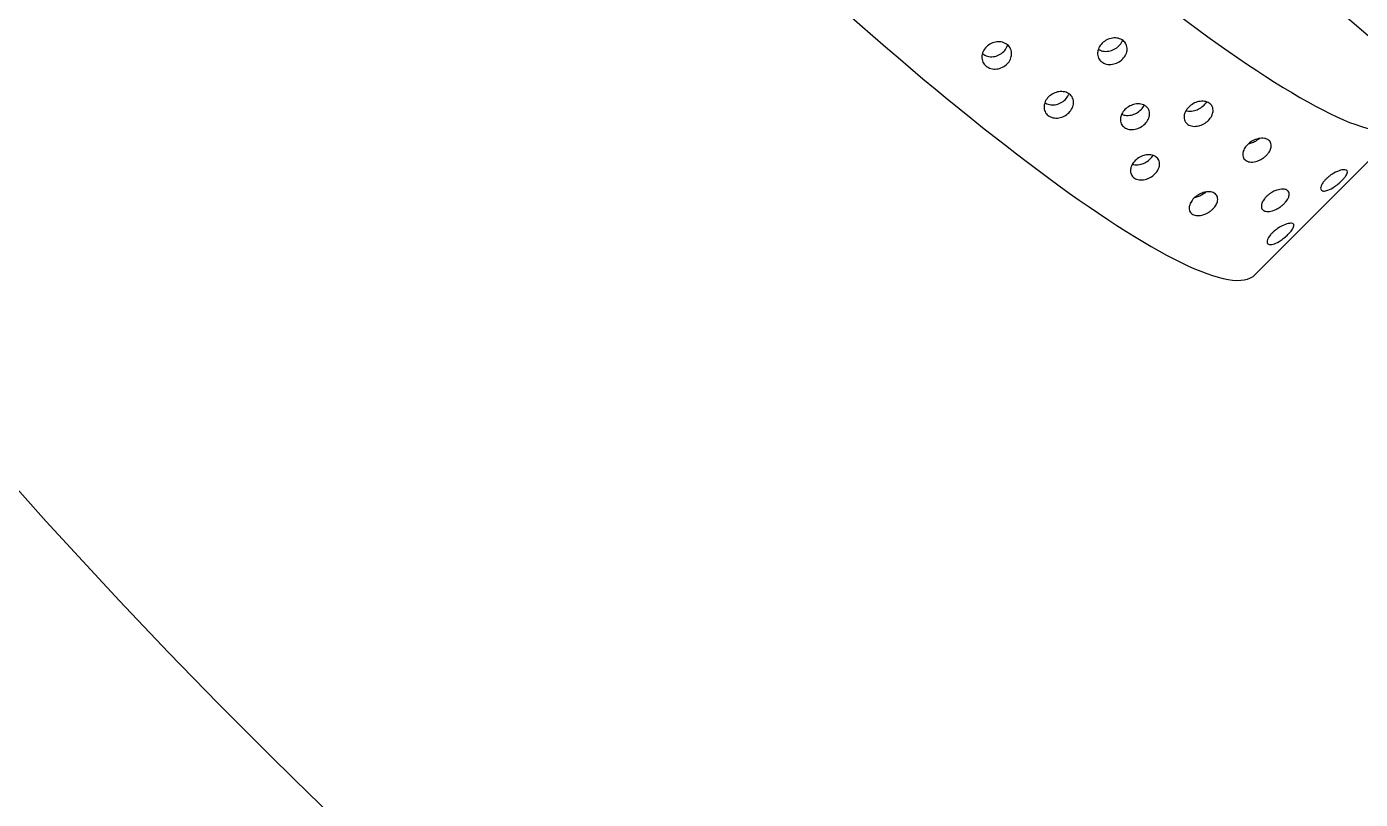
# Model space of a CAD drawing. Extents: x 409 to 498, y 628 to 778.
# Drawn here: x 439.821 to 443.047, y 677.058 to 678.925 of the extents above; entities that cross this region are included whole.
import ezdxf

# ---------------------------------------------------------------- set-up
doc = ezdxf.new("R2010")
doc.units = 0
doc.header["$MEASUREMENT"] = 0
doc.layers.add('1', color=4, linetype='Continuous')
doc.layers.add('DIM', color=3, linetype='Continuous')

# ---------------------------------------------------------------- blocks, each defined once
blk = doc.blocks.new('SUCTION')
at = {"layer": '1'}
blk.add_line((0.4816, 1.9416), (-0.0272, 1.9337), dxfattribs=at)
for centre in [(0.0017, 0.059), (0.5106, 0.0668)]:
    blk.add_ellipse(centre, major_axis=(-0.0289, 1.8748), ratio=0.145722, start_param=3.141593, end_param=6.283185, dxfattribs=at)
at = {"layer": '1', "color": 3}
for points, knots in [([(0.199, 1.8952), (0.1967, 1.8952), (0.1945, 1.8952), (0.1901, 1.8955), (0.1879, 1.8957), (0.1818, 1.8966), (0.1782, 1.8973), (0.1679, 1.9), (0.1626, 1.9022), (0.1544, 1.9066), (0.1517, 1.9087), (0.1463, 1.9147), (0.1458, 1.919), (0.1562, 1.9226), (0.1592, 1.9234), (0.1646, 1.924), (0.166, 1.9241), (0.1691, 1.9243), (0.1708, 1.9244), (0.174, 1.9244), (0.1758, 1.9244), (0.1792, 1.9243), (0.1809, 1.9243), (0.1876, 1.9238), (0.1925, 1.9232), (0.2109, 1.92), (0.2192, 1.9159), (0.2246, 1.9099), (0.2255, 1.9077), (0.2245, 1.9032), (0.2226, 1.9008), (0.2163, 1.8979), (0.2139, 1.8971), (0.2091, 1.8961), (0.2073, 1.8958), (0.2034, 1.8954), (0.2013, 1.8952), (0.199, 1.8952)], [0, 0, 0, 0, 0.0069049, 0.0069049, 0.0138098, 0.0138098, 0.0276196, 0.0276196, 0.0621946, 0.0621946, 0.0967696, 0.0967696, 0.172591, 0.172591, 0.1905104, 0.1905104, 0.1954315, 0.1954315, 0.2003527, 0.2003527, 0.2052739, 0.2052739, 0.2101951, 0.2101951, 0.2281145, 0.2281145, 0.3039359, 0.3039359, 0.3385109, 0.3385109, 0.3730859, 0.3730859, 0.3868957, 0.3868957, 0.3938006, 0.3938006, 0.4007055, 0.4007055, 0.4007055, 0.4007055]), ([(0.3822, 1.898), (0.3799, 1.898), (0.3776, 1.8981), (0.3732, 1.8983), (0.3711, 1.8986), (0.365, 1.8994), (0.3614, 1.9002), (0.3511, 1.9028), (0.3458, 1.905), (0.3376, 1.9094), (0.3348, 1.9116), (0.3294, 1.9176), (0.3289, 1.9219), (0.3393, 1.9255), (0.3424, 1.9262), (0.3478, 1.9268), (0.3492, 1.927), (0.3522, 1.9272), (0.3539, 1.9272), (0.3572, 1.9273), (0.3589, 1.9273), (0.3624, 1.9272), (0.3641, 1.9271), (0.3708, 1.9267), (0.3756, 1.926), (0.3941, 1.9229), (0.4024, 1.9187), (0.4077, 1.9127), (0.4087, 1.9105), (0.4076, 1.906), (0.4058, 1.9036), (0.3995, 1.9008), (0.397, 1.8999), (0.3922, 1.8989), (0.3905, 1.8986), (0.3866, 1.8982), (0.3844, 1.8981), (0.3822, 1.898)], [0, 0, 0, 0, 0.0069049, 0.0069049, 0.0138098, 0.0138098, 0.0276196, 0.0276196, 0.0621946, 0.0621946, 0.0967696, 0.0967696, 0.172591, 0.172591, 0.1905104, 0.1905104, 0.1954315, 0.1954315, 0.2003527, 0.2003527, 0.2052739, 0.2052739, 0.2101951, 0.2101951, 0.2281145, 0.2281145, 0.3039359, 0.3039359, 0.3385109, 0.3385109, 0.3730859, 0.3730859, 0.3868957, 0.3868957, 0.3938006, 0.3938006, 0.4007055, 0.4007055, 0.4007055, 0.4007055]), ([(0.3316, 1.8252), (0.3294, 1.8251), (0.3271, 1.8252), (0.3225, 1.8257), (0.3203, 1.826), (0.3139, 1.8272), (0.31, 1.8284), (0.3009, 1.8319), (0.2962, 1.8348), (0.2892, 1.8406), (0.2869, 1.8435), (0.2843, 1.8491), (0.2839, 1.8521), (0.2857, 1.8578), (0.2879, 1.8605), (0.2937, 1.8638), (0.2964, 1.8649), (0.3015, 1.8662), (0.3034, 1.8665), (0.3075, 1.867), (0.3097, 1.8672), (0.3143, 1.8673), (0.3166, 1.8672), (0.3211, 1.8668), (0.3234, 1.8665), (0.3297, 1.8654), (0.3335, 1.8644), (0.3427, 1.8613), (0.3475, 1.8587), (0.3548, 1.8532), (0.3573, 1.8502), (0.3598, 1.8447), (0.3603, 1.8417), (0.3585, 1.8357), (0.3563, 1.8328), (0.3502, 1.829), (0.3474, 1.8278), (0.3421, 1.8263), (0.3402, 1.8259), (0.3361, 1.8254), (0.3339, 1.8252), (0.3316, 1.8252)], [0, 0, 0, 0, 0.0068348, 0.0068348, 0.0136695, 0.0136695, 0.027339, 0.027339, 0.0535624, 0.0535624, 0.0797858, 0.0797858, 0.1072813, 0.1072813, 0.1347768, 0.1347768, 0.1487269, 0.1487269, 0.155702, 0.155702, 0.162677, 0.162677, 0.1696521, 0.1696521, 0.1766272, 0.1766272, 0.1905773, 0.1905773, 0.2180728, 0.2180728, 0.2455682, 0.2455682, 0.2717917, 0.2717917, 0.2980151, 0.2980151, 0.3116846, 0.3116846, 0.3185193, 0.3185193, 0.3253541, 0.3253541, 0.3253541, 0.3253541]), ([(0.2769, 1.7033), (0.2724, 1.7032), (0.2676, 1.7038), (0.2588, 1.7059), (0.2547, 1.7075), (0.2463, 1.7117), (0.2422, 1.7149), (0.236, 1.7216), (0.234, 1.7251), (0.2321, 1.7316), (0.232, 1.7351), (0.2342, 1.7418), (0.2366, 1.745), (0.2424, 1.7492), (0.2454, 1.7508), (0.251, 1.7525), (0.2531, 1.7529), (0.2573, 1.7536), (0.2596, 1.7537), (0.2641, 1.7538), (0.2665, 1.7537), (0.2711, 1.7532), (0.2734, 1.7528), (0.28, 1.7513), (0.284, 1.7498), (0.2924, 1.7458), (0.2967, 1.7428), (0.303, 1.7362), (0.305, 1.7327), (0.307, 1.7262), (0.3071, 1.7227), (0.3049, 1.7158), (0.3025, 1.7126), (0.2966, 1.7081), (0.2935, 1.7065), (0.2859, 1.7041), (0.2814, 1.7034), (0.2769, 1.7033)], [0, 0, 0, 0, 0.0136716, 0.0136716, 0.0273431, 0.0273431, 0.0484006, 0.0484006, 0.0694582, 0.0694582, 0.0910856, 0.0910856, 0.1127131, 0.1127131, 0.1264894, 0.1264894, 0.1333775, 0.1333775, 0.1402657, 0.1402657, 0.1471538, 0.1471538, 0.154042, 0.154042, 0.1678183, 0.1678183, 0.1894457, 0.1894457, 0.2110732, 0.2110732, 0.2321307, 0.2321307, 0.2531882, 0.2531882, 0.2668598, 0.2668598, 0.2805313, 0.2805313, 0.2805313, 0.2805313]), ([(0.4601, 1.7061), (0.4556, 1.7061), (0.4508, 1.7066), (0.4419, 1.7088), (0.4378, 1.7103), (0.4295, 1.7145), (0.4253, 1.7177), (0.4191, 1.7244), (0.4172, 1.7279), (0.4152, 1.7344), (0.4151, 1.738), (0.4174, 1.7446), (0.4197, 1.7478), (0.4255, 1.752), (0.4286, 1.7536), (0.4342, 1.7553), (0.4362, 1.7557), (0.4405, 1.7564), (0.4427, 1.7566), (0.4473, 1.7566), (0.4496, 1.7565), (0.4542, 1.756), (0.4565, 1.7556), (0.4632, 1.7541), (0.4672, 1.7526), (0.4756, 1.7487), (0.4798, 1.7456), (0.4861, 1.739), (0.4882, 1.7355), (0.4901, 1.729), (0.4902, 1.7255), (0.488, 1.7187), (0.4857, 1.7154), (0.4798, 1.711), (0.4766, 1.7093), (0.469, 1.7069), (0.4646, 1.7062), (0.4601, 1.7061)], [0, 0, 0, 0, 0.0136716, 0.0136716, 0.0273431, 0.0273431, 0.0484006, 0.0484006, 0.0694582, 0.0694582, 0.0910856, 0.0910856, 0.1127131, 0.1127131, 0.1264894, 0.1264894, 0.1333775, 0.1333775, 0.1402657, 0.1402657, 0.1471538, 0.1471538, 0.154042, 0.154042, 0.1678183, 0.1678183, 0.1894457, 0.1894457, 0.2110732, 0.2110732, 0.2321307, 0.2321307, 0.2531882, 0.2531882, 0.2668598, 0.2668598, 0.2805313, 0.2805313, 0.2805313, 0.2805313]), ([(0.2734, 1.7034), (0.2709, 1.705), (0.268, 1.7066), (0.2616, 1.7093), (0.2577, 1.7106), (0.2511, 1.712), (0.2489, 1.7123), (0.2462, 1.7126), (0.2459, 1.7126), (0.2456, 1.7126)], [0.10627562, 0.10627562, 0.10627562, 0.10627562, 0.12011122, 0.12011122, 0.13392931, 0.13392931, 0.14083836, 0.14083836, 0.14184706, 0.14184706, 0.14184706, 0.14184706]), ([(0.4565, 1.7062), (0.454, 1.7079), (0.4512, 1.7094), (0.4448, 1.7121), (0.4408, 1.7134), (0.4343, 1.7148), (0.432, 1.7151), (0.4294, 1.7154), (0.429, 1.7154), (0.4287, 1.7155)], [0.10627562, 0.10627562, 0.10627562, 0.10627562, 0.12011122, 0.12011122, 0.13392931, 0.13392931, 0.14083836, 0.14083836, 0.14184706, 0.14184706, 0.14184706, 0.14184706]), ([(0.3157, 1.5391), (0.3111, 1.539), (0.3063, 1.5397), (0.2972, 1.5422), (0.293, 1.5441), (0.2852, 1.5488), (0.2814, 1.5522), (0.2758, 1.5595), (0.2741, 1.5633), (0.2726, 1.5705), (0.2727, 1.5744), (0.2752, 1.5817), (0.2776, 1.5851), (0.2834, 1.5899), (0.2867, 1.5919), (0.2946, 1.5946), (0.2992, 1.5953), (0.3083, 1.5955), (0.3132, 1.5949), (0.3222, 1.5924), (0.3264, 1.5906), (0.3342, 1.586), (0.3381, 1.5827), (0.3437, 1.5755), (0.3455, 1.5716), (0.347, 1.5645), (0.3469, 1.5606), (0.3444, 1.5532), (0.342, 1.5497), (0.3362, 1.5448), (0.3328, 1.5427), (0.3248, 1.54), (0.3202, 1.5392), (0.3157, 1.5391)], [0, 0, 0, 0, 0.0137254, 0.0137254, 0.0274508, 0.0274508, 0.0453851, 0.0453851, 0.0633195, 0.0633195, 0.0815469, 0.0815469, 0.0997743, 0.0997743, 0.1135448, 0.1135448, 0.1273153, 0.1273153, 0.1410857, 0.1410857, 0.1548562, 0.1548562, 0.1730836, 0.1730836, 0.191311, 0.191311, 0.2092454, 0.2092454, 0.2271798, 0.2271798, 0.2409052, 0.2409052, 0.2546305, 0.2546305, 0.2546305, 0.2546305]), ([(0.4988, 1.5419), (0.4943, 1.5419), (0.4894, 1.5425), (0.4803, 1.545), (0.4761, 1.5469), (0.4683, 1.5517), (0.4645, 1.5551), (0.459, 1.5623), (0.4572, 1.5662), (0.4557, 1.5733), (0.4558, 1.5772), (0.4583, 1.5845), (0.4607, 1.5879), (0.4665, 1.5928), (0.4699, 1.5947), (0.4778, 1.5974), (0.4823, 1.5982), (0.4914, 1.5983), (0.4963, 1.5977), (0.5053, 1.5953), (0.5095, 1.5934), (0.5174, 1.5888), (0.5212, 1.5855), (0.5269, 1.5783), (0.5286, 1.5745), (0.5302, 1.5673), (0.5301, 1.5634), (0.5276, 1.556), (0.5252, 1.5526), (0.5193, 1.5476), (0.5159, 1.5456), (0.5079, 1.5428), (0.5033, 1.542), (0.4988, 1.5419)], [0, 0, 0, 0, 0.0137254, 0.0137254, 0.0274508, 0.0274508, 0.0453851, 0.0453851, 0.0633195, 0.0633195, 0.0815469, 0.0815469, 0.0997743, 0.0997743, 0.1135448, 0.1135448, 0.1273153, 0.1273153, 0.1410857, 0.1410857, 0.1548562, 0.1548562, 0.1730836, 0.1730836, 0.191311, 0.191311, 0.2092454, 0.2092454, 0.2271798, 0.2271798, 0.2409052, 0.2409052, 0.2546305, 0.2546305, 0.2546305, 0.2546305]), ([(0.3262, 1.5406), (0.3253, 1.5423), (0.3242, 1.5441), (0.3199, 1.5493), (0.3159, 1.5525), (0.3079, 1.557), (0.3038, 1.5587), (0.2948, 1.561), (0.2899, 1.5616), (0.2821, 1.5615), (0.2788, 1.5611), (0.2757, 1.5604)], [0.07459591, 0.07459591, 0.07459591, 0.07459591, 0.08376941, 0.08376941, 0.10280122, 0.10280122, 0.11656798, 0.11656798, 0.13033474, 0.13033474, 0.14038295, 0.14038295, 0.14038295, 0.14038295]), ([(0.5094, 1.5434), (0.5085, 1.5451), (0.5073, 1.5469), (0.503, 1.5521), (0.4991, 1.5554), (0.4911, 1.5598), (0.4869, 1.5615), (0.4779, 1.5639), (0.4731, 1.5645), (0.4652, 1.5643), (0.4619, 1.5639), (0.4588, 1.5632)], [0.07459591, 0.07459591, 0.07459591, 0.07459591, 0.08376941, 0.08376941, 0.10280122, 0.10280122, 0.11656798, 0.11656798, 0.13033474, 0.13033474, 0.14038295, 0.14038295, 0.14038295, 0.14038295]), ([(0.4303, 1.4359), (0.4258, 1.4359), (0.4209, 1.4365), (0.4117, 1.4392), (0.4075, 1.4413), (0.3999, 1.4463), (0.3962, 1.4498), (0.3909, 1.4572), (0.3893, 1.4612), (0.388, 1.4687), (0.3882, 1.4727), (0.3908, 1.4803), (0.3932, 1.4838), (0.399, 1.4889), (0.4025, 1.491), (0.4106, 1.4939), (0.4152, 1.4947), (0.4243, 1.4948), (0.4292, 1.4942), (0.4383, 1.4915), (0.4426, 1.4896), (0.4502, 1.4847), (0.4539, 1.4813), (0.4592, 1.4738), (0.4609, 1.4698), (0.4622, 1.4624), (0.462, 1.4583), (0.4594, 1.4507), (0.457, 1.4472), (0.4512, 1.4419), (0.4476, 1.4398), (0.4395, 1.4368), (0.4348, 1.436), (0.4303, 1.4359)], [0, 0, 0, 0, 0.0137586, 0.0137586, 0.0275172, 0.0275172, 0.044295, 0.044295, 0.0610729, 0.0610729, 0.0780627, 0.0780627, 0.0950526, 0.0950526, 0.108841, 0.108841, 0.1226293, 0.1226293, 0.1364177, 0.1364177, 0.1502061, 0.1502061, 0.167196, 0.167196, 0.1841858, 0.1841858, 0.2009637, 0.2009637, 0.2177415, 0.2177415, 0.2315001, 0.2315001, 0.2452587, 0.2452587, 0.2452587, 0.2452587]), ([(0.444, 1.4385), (0.4431, 1.4412), (0.4416, 1.4439), (0.437, 1.4502), (0.4332, 1.4536), (0.4255, 1.4583), (0.4213, 1.4603), (0.4122, 1.4628), (0.4073, 1.4634), (0.3982, 1.4633), (0.3936, 1.4625), (0.3896, 1.4611)], [0.06697775, 0.06697775, 0.06697775, 0.06697775, 0.07946388, 0.07946388, 0.09696122, 0.09696122, 0.11074218, 0.11074218, 0.12452314, 0.12452314, 0.13823061, 0.13823061, 0.13823061, 0.13823061]), ([(0.3587, 1.2828), (0.3541, 1.2827), (0.3492, 1.2834), (0.34, 1.2863), (0.3357, 1.2885), (0.3283, 1.2938), (0.3248, 1.2974), (0.3199, 1.3052), (0.3183, 1.3093), (0.3172, 1.3171), (0.3175, 1.3213), (0.3203, 1.3291), (0.3227, 1.3328), (0.3285, 1.3382), (0.3321, 1.3405), (0.3404, 1.3436), (0.3451, 1.3444), (0.3542, 1.3446), (0.3591, 1.3439), (0.3683, 1.341), (0.3726, 1.3389), (0.3801, 1.3336), (0.3835, 1.3301), (0.3886, 1.3224), (0.3901, 1.3182), (0.3913, 1.3104), (0.391, 1.3062), (0.3882, 1.2984), (0.3858, 1.2947), (0.3799, 1.2892), (0.3763, 1.2869), (0.3679, 1.2837), (0.3632, 1.2829), (0.3587, 1.2828)], [0, 0, 0, 0, 0.0137992, 0.0137992, 0.0275983, 0.0275983, 0.0432499, 0.0432499, 0.0589015, 0.0589015, 0.0746941, 0.0746941, 0.0904868, 0.0904868, 0.1043038, 0.1043038, 0.1181207, 0.1181207, 0.1319377, 0.1319377, 0.1457547, 0.1457547, 0.1615473, 0.1615473, 0.17734, 0.17734, 0.1929915, 0.1929915, 0.2086431, 0.2086431, 0.2224423, 0.2224423, 0.2362415, 0.2362415, 0.2362415, 0.2362415]), ([(0.5418, 1.2856), (0.5373, 1.2855), (0.5323, 1.2862), (0.5231, 1.2892), (0.5189, 1.2914), (0.5114, 1.2967), (0.508, 1.3002), (0.503, 1.308), (0.5015, 1.3121), (0.5003, 1.3199), (0.5007, 1.3242), (0.5034, 1.332), (0.5058, 1.3356), (0.5117, 1.341), (0.5153, 1.3433), (0.5236, 1.3464), (0.5282, 1.3472), (0.5374, 1.3474), (0.5423, 1.3467), (0.5515, 1.3438), (0.5558, 1.3417), (0.5632, 1.3365), (0.5667, 1.3329), (0.5717, 1.3252), (0.5733, 1.3211), (0.5744, 1.3133), (0.5741, 1.3091), (0.5714, 1.3012), (0.5689, 1.2976), (0.5631, 1.292), (0.5594, 1.2897), (0.5511, 1.2865), (0.5464, 1.2857), (0.5418, 1.2856)], [0, 0, 0, 0, 0.0137992, 0.0137992, 0.0275983, 0.0275983, 0.0432499, 0.0432499, 0.0589015, 0.0589015, 0.0746941, 0.0746941, 0.0904868, 0.0904868, 0.1043038, 0.1043038, 0.1181207, 0.1181207, 0.1319377, 0.1319377, 0.1457547, 0.1457547, 0.1615473, 0.1615473, 0.17734, 0.17734, 0.1929915, 0.1929915, 0.2086431, 0.2086431, 0.2224423, 0.2224423, 0.2362415, 0.2362415, 0.2362415, 0.2362415]), ([(0.375, 1.2866), (0.3743, 1.2902), (0.3728, 1.294), (0.3679, 1.3013), (0.3643, 1.3048), (0.3568, 1.3099), (0.3526, 1.312), (0.3434, 1.3148), (0.3385, 1.3155), (0.3294, 1.3154), (0.3247, 1.3145), (0.3197, 1.3127), (0.3188, 1.3123), (0.318, 1.3119)], [0.06062855, 0.06062855, 0.06062855, 0.06062855, 0.07544879, 0.07544879, 0.09151617, 0.09151617, 0.10532637, 0.10532637, 0.11913657, 0.11913657, 0.13294677, 0.13294677, 0.13590198, 0.13590198, 0.13590198, 0.13590198]), ([(0.5581, 1.2894), (0.5574, 1.293), (0.5559, 1.2968), (0.551, 1.3041), (0.5475, 1.3076), (0.54, 1.3127), (0.5357, 1.3149), (0.5265, 1.3177), (0.5216, 1.3183), (0.5125, 1.3182), (0.5078, 1.3174), (0.5028, 1.3155), (0.502, 1.3151), (0.5011, 1.3148)], [0.06062855, 0.06062855, 0.06062855, 0.06062855, 0.07544879, 0.07544879, 0.09151617, 0.09151617, 0.10532637, 0.10532637, 0.11913657, 0.11913657, 0.13294677, 0.13294677, 0.13590198, 0.13590198, 0.13590198, 0.13590198]), ([(0.5657, 1.0941), (0.5612, 1.094), (0.5562, 1.0948), (0.547, 1.0979), (0.5427, 1.1002), (0.5355, 1.1058), (0.5322, 1.1095), (0.5275, 1.1175), (0.5261, 1.1219), (0.5251, 1.13), (0.5255, 1.1344), (0.5284, 1.1425), (0.5309, 1.1462), (0.5368, 1.1519), (0.5405, 1.1544), (0.549, 1.1577), (0.5537, 1.1586), (0.5628, 1.1587), (0.5678, 1.158), (0.577, 1.1549), (0.5813, 1.1526), (0.5885, 1.1471), (0.5919, 1.1434), (0.5966, 1.1355), (0.598, 1.1311), (0.599, 1.123), (0.5986, 1.1186), (0.5957, 1.1105), (0.5932, 1.1067), (0.5873, 1.1009), (0.5836, 1.0984), (0.575, 1.095), (0.5703, 1.0942), (0.5657, 1.0941)], [0, 0, 0, 0, 0.0138375, 0.0138375, 0.027675, 0.027675, 0.0424425, 0.0424425, 0.0572099, 0.0572099, 0.0720648, 0.0720648, 0.0869196, 0.0869196, 0.1007671, 0.1007671, 0.1146145, 0.1146145, 0.128462, 0.128462, 0.1423095, 0.1423095, 0.1571643, 0.1571643, 0.1720192, 0.1720192, 0.1867866, 0.1867866, 0.201554, 0.201554, 0.2153916, 0.2153916, 0.2292291, 0.2292291, 0.2292291, 0.2292291]), ([(0.584, 1.099), (0.584, 1.0994), (0.5839, 1.0997), (0.5834, 1.1041), (0.5819, 1.1084), (0.5772, 1.1163), (0.5738, 1.12), (0.5666, 1.1254), (0.5623, 1.1277), (0.553, 1.1308), (0.5481, 1.1315), (0.539, 1.1314), (0.5342, 1.1305), (0.5284, 1.1282), (0.5269, 1.1275), (0.5255, 1.1267)], [0.05617633, 0.05617633, 0.05617633, 0.05617633, 0.05742541, 0.05742541, 0.07240619, 0.07240619, 0.08738697, 0.08738697, 0.10123039, 0.10123039, 0.11507381, 0.11507381, 0.12891724, 0.12891724, 0.13403982, 0.13403982, 0.13403982, 0.13403982])]:
    blk.add_open_spline(points, degree=3, knots=knots, dxfattribs=at)
blk = doc.blocks.new('2011PULSE')
at = {"layer": '1', "color": 2, "linetype": 'Continuous'}
blk.add_arc((40.2384, 40.2153), 8.8835, 197.45907, 254.01651, dxfattribs=at)
at = {"layer": '1', "color": 3, "linetype": 'Continuous'}
blk.add_arc((41.9869, 41.9624), 14.4341, 202.80796, 247.067, dxfattribs=at)
at = {"layer": 'DIM', "rotation": 224.116016681268}
blk.add_blockref('SUCTION', (33.2099, 34.5951), dxfattribs=at)

msp = doc.modelspace()

# ---------------------------------------------------------------- block references
at = {"layer": '1'}
msp.add_blockref('2011PULSE', (408.577, 645.4604), dxfattribs=at)

doc.saveas('drawing.dxf')
